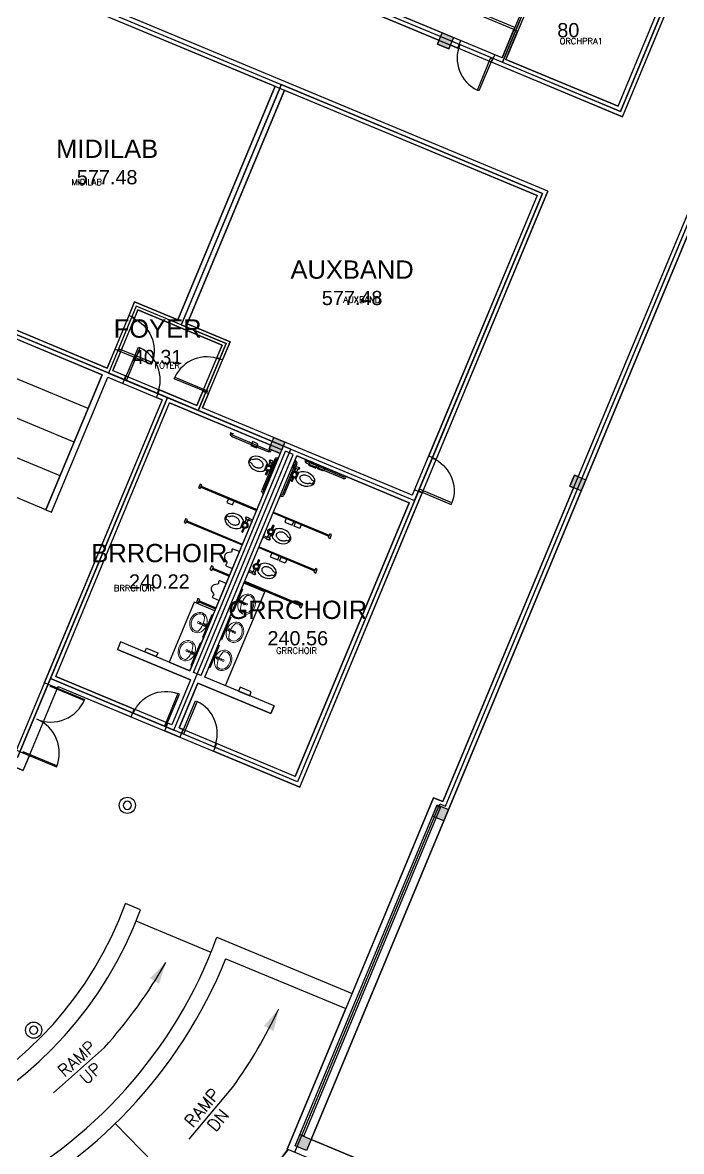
# Model space of a CAD drawing. Header units: inches. Extents: x -2145 to 3863, y -18090 to 4650.
# Drawn here: x 1979 to 2629, y -16242 to -15129 of the extents above; entities that cross this region are included whole.
import ezdxf
from ezdxf.enums import TextEntityAlignment as Align

# ---------------------------------------------------------------- set-up
doc = ezdxf.new("R2010")
doc.units = ezdxf.units.IN
doc.header["$LTSCALE"] = 48
doc.header["$MEASUREMENT"] = 0
doc.layers.get('0').update_dxf_attribs({"linetype": 'CONTINUOUS'})
for name, color, linetype in [('A-COLS', 1, 'CONTINUOUS'), ('A-COLS-GRID', 41, 'CONTINUOUS'), ('A-DOOR', 30, 'CONTINUOUS'), ('A-FLOR-STRS', 30, 'CONTINUOUS'), ('A-FLR-TPTN', 30, 'CONTINUOUS'), ('A-FURN', 41, 'CONTINUOUS'), ('A-PFIX', 3, 'CONTINUOUS'), ('A-ROOF', 1, 'CONTINUOUS'), ('A-WALLS', 1, 'CONTINUOUS'), ('CAFM_Gross', 200, 'CONTINUOUS'), ('CAFM_ID', 8, 'CONTINUOUS'), ('CAFM_MeasuredGross', 50, 'CONTINUOUS'), ('CAFM_SPACE', 5, 'CONTINUOUS'), ('CAFM_Space_Label', 7, 'CONTINUOUS'), ('CAFM_SPACE_OLD', 7, 'CONTINUOUS')]:
    doc.layers.add(name, color=color, linetype=linetype)
doc.layers.add('AX-WALL', color=3, linetype='CONTINUOUS', lineweight=18)
doc.styles.add('ATT', font='txt')
doc.styles.add('CAFM-TXT', font='txt.shx', dxfattribs={"height": 6})
doc.styles.add('ROMANS', font='ROMANS.shx')

# ---------------------------------------------------------------- blocks, each defined once
blk = doc.blocks.new('toidy3')
at = {"color": 0, "linetype": 'ByBlock', "lineweight": -2}
for p, q in [((4.6, 3), (4.4, 6.7)), ((4.6, 7), (5.3, 7)), ((5.6, 6.7), (5.4, 3)), ((8, 3.7), (8, -3.7)), ((22.4, 1.8), (25.7, 1.8)), ((3.5, -6.3), (0.2, -6.3)), ((3.5, -7.9), (0.2, -7.9)), ((4, -2.8), (4, -6)), ((6, -2.8), (6, -6)), ((22.4, -1.8), (25.7, -1.8))]:
    blk.add_line(p, q, dxfattribs=at)
for points in [[(0, -9.1), (0.2, -9.1), (0.2, -5.1), (0, -5.1)], [(3.5, -8.1), (6.4, -8.1), (6.4, -6), (3.5, -6)], [(6.4, -7.9), (6.9, -7.9), (6.9, -6.3), (6.4, -6.3)], [(6.9, -7.4), (7.3, -7.4), (7.3, -6.7), (6.9, -6.7)]]:
    blk.add_lwpolyline(points, close=True, dxfattribs=at)
for radius in [3.02, 2.02]:
    blk.add_circle((5, 0), radius, dxfattribs=at)
for centre, radius, start, end in [((4.6, 6.7), 0.25, 90, 185.3528), ((5.3, 6.7), 0.25, 354.6472, 90), ((3.6, 8), 6.17, 298.4995, 315.9186), ((3.6, -8), 6.17, 44.0814, 61.5005)]:
    blk.add_arc(centre, radius, start, end, dxfattribs=at)
blk.add_ellipse((16.2, 0), major_axis=(9.75, 0), ratio=0.717949, start_param=3.703662, end_param=8.862708, dxfattribs=at)
for points, knots in [([(22.4, 1.8), (22.2, 1.9), (22.1, 2.1), (21.6, 2.5), (21.3, 2.8), (20.4, 3.3), (19.8, 3.5), (18.7, 3.8), (18.1, 3.9), (16.9, 4), (16.3, 4), (15.2, 3.8), (14.6, 3.7), (13.6, 3.3), (13.1, 3), (12.3, 2.5), (12, 2.2), (11.5, 1.5), (11.3, 1.2), (11.1, 0.6), (11, 0.3), (11, 0), (11, 0), (11, 0), (11, -0.3), (11, -0.6), (11.3, -1.2), (11.4, -1.5), (11.9, -2.1), (12.2, -2.4), (13, -3), (13.5, -3.2), (14.5, -3.6), (15, -3.8), (16.2, -4), (16.8, -4), (18, -4), (18.6, -3.9), (19.7, -3.6), (20.3, -3.4), (21.2, -2.9), (21.6, -2.6), (22.1, -2.1), (22.2, -1.9), (22.4, -1.8)], [3.676977, 3.676977, 3.676977, 3.676977, 3.813181, 3.813181, 4.085551, 4.085551, 4.357921, 4.357921, 4.630291, 4.630291, 4.902661, 4.902661, 5.175031, 5.175031, 5.447402, 5.447402, 5.719772, 5.719772, 5.992142, 5.992142, 6.264512, 6.264512, 6.283185, 6.283185, 6.283185, 6.555555, 6.555555, 6.827925, 6.827925, 7.100296, 7.100296, 7.372666, 7.372666, 7.645036, 7.645036, 7.917406, 7.917406, 8.189776, 8.189776, 8.462146, 8.462146, 8.734516, 8.734516, 8.889387, 8.889387, 8.889387, 8.889387]), ([(24.6, -1.8), (24.7, -1.5), (24.8, -1.1), (25.1, -0.2), (25, 0.5), (24.8, 1.4), (24.7, 1.6), (24.6, 1.8)], [2.8272874, 2.8272874, 2.8272874, 2.8272874, 2.9918259, 2.9918259, 3.3572959, 3.3572959, 3.4559427, 3.4559427, 3.4559427, 3.4559427])]:
    blk.add_open_spline(points, degree=3, knots=knots, dxfattribs=at)
at = {"style": 'ATT', "text_generation_flag": 4}
for tag, p, flags in [('ITEM', (36.1, -2.5), 3), ('ROOM_NUMBER', (36.1, -17.5), 1)]:
    blk.add_attdef(tag, p, '', height=6, dxfattribs=dict(at, flags=flags))
blk = doc.blocks.new('A$C158C44AE')
at = {"ltscale": 0.5}
for p, q in [((0, 39), (0.2, 39)), ((0, 36), (0.2, 36)), ((0.2, 39), (0.2, 36)), ((0.2, 38.3), (1, 38.3)), ((0.2, 36.8), (1, 36.8)), ((1.5, 36.3), (1.5, 2.8)), ((3, 36.3), (3, 2.8)), ((8.5, 43.6), (8.5, 43.4)), ((11.5, 43.4), (8.5, 43.4)), ((9.3, 43.4), (9.3, 42.6)), ((10.8, 43.4), (10.8, 42.6)), ((50.8, 42.1), (11.3, 42.1)), ((50.8, 40.6), (11.3, 40.6)), ((11.5, 43.6), (11.5, 43.4)), ((50.5, 43.6), (50.5, 43.4)), ((53.5, 43.4), (50.5, 43.4)), ((51.3, 43.4), (51.3, 42.6)), ((52.8, 43.4), (52.8, 42.6)), ((53.5, 43.6), (53.5, 43.4)), ((0, 3), (0.2, 3)), ((0, 0), (0.2, 0)), ((0.2, 0), (0.2, 3)), ((0.2, 2.3), (1, 2.3)), ((0.2, 0.8), (1, 0.8))]:
    blk.add_line(p, q, dxfattribs=at)
for centre, radius, start, end in [((1, 36.3), 2, 0, 90), ((1, 36.3), 0.5, 0, 90), ((11.3, 42.6), 2, 180, 270), ((11.3, 42.6), 0.5, 180, 270), ((50.8, 42.6), 2, 270, 0), ((50.8, 42.6), 0.5, 270, 0), ((1, 2.8), 0.5, 270, 0), ((1, 2.8), 2, 270, 0)]:
    blk.add_arc(centre, radius, start, end, dxfattribs=at)
blk = doc.blocks.new('uri2')
at = {"flags": 128}
blk.add_lwpolyline([(10.4, 3.3), (7.6, 5.3, -0.277747), (7, 6.1), (7, 6.3, -0.158056), (7.3, 7.3, 0.609508), (6.4, 9), (0, 9), (0, -9), (6.6, -9, 0.685186), (7.4, -7.1, -0.211068), (7, -6.3), (7, -6.1, -0.277747), (7.6, -5.3), (10.4, -3.3, 0.481728), (10.4, 3.3)], format="xyb", close=True, dxfattribs=at)
blk = doc.blocks.new('push lav')
for p, q in [((0.8, -6.1), (-0.7, -6.1)), ((-0.4, -4.7), (-0.5, -2.2)), ((0.5, -2.2), (0.4, -4.7))]:
    blk.add_line(p, q)
for points in [[(-7.9, -3.2, 0.098679), (-0.6, -4.8, 0.098679)], [(0.7, -4.8, 0.097688), (7.9, -3.2)]]:
    blk.add_lwpolyline(points, format="xyb")
blk.add_lwpolyline([(-0.2, -4.7), (0.2, -4.7, -0.414214), (0.8, -5.3), (0.8, -6.9, -0.414214), (0.7, -7), (-0.6, -7, -0.414214), (-0.7, -6.9), (-0.7, -5.3, -0.414214)], format="xyb", close=True)
blk.add_circle((0, 0), 0.933)
for centre, radius, start, end in [((0, -6.2), 1.25, 128.8964, 51.1036), ((0, -6.2), 1, 142.1808, 218.2793), ((0, -2.2), 0.699, 313.1856, 225.4202), ((0, -6.2), 1, 233.5734, 306.4266), ((0, -2.2), 0.498, 354.7676, 181.7296), ((0, -6.2), 1, 321.7207, 37.8192)]:
    blk.add_arc(centre, radius, start, end)
blk.add_ellipse((0, -0.1), major_axis=(-10.3, 0), ratio=0.812465)
blk.add_open_spline([(7.9, -3.2), (8, -2.9), (8.2, -2.7), (8.6, -1.7), (8.8, -1), (8.9, 0.6), (8.7, 1.4), (8.1, 2.9), (7.6, 3.6), (6.3, 4.8), (5.5, 5.4), (3.6, 6.3), (2.6, 6.6), (0.5, 6.9), (-0.6, 6.9), (-2.7, 6.5), (-3.7, 6.2), (-5.6, 5.3), (-6.4, 4.8), (-7.6, 3.5), (-8.1, 2.8), (-8.7, 1.3), (-8.8, 0.6), (-8.8, -0.1), (-8.8, -0.7), (-8.7, -1.3), (-8.4, -2.3), (-8.2, -2.8), (-7.9, -3.2)], degree=3, knots=[2.657916, 2.657916, 2.657916, 2.657916, 2.76688, 2.76688, 3.121874, 3.121874, 3.476868, 3.476868, 3.831863, 3.831863, 4.186857, 4.186857, 4.541851, 4.541851, 4.896845, 4.896845, 5.251839, 5.251839, 5.606834, 5.606834, 5.961828, 5.961828, 6.283185, 6.283185, 6.283185, 6.565106, 6.565106, 6.766844, 6.766844, 6.766844, 6.766844])

msp = doc.modelspace()

# ---------------------------------------------------------------- linework, layer by layer
at = {"layer": 'A-COLS'}
for p, q in [((2388.4, -15150.6), (2393, -15139.5)), ((2393, -15139.5), (2404.1, -15144.1)), ((2404.1, -15144.1), (2399.4, -15155.2)), ((2399.4, -15155.2), (2388.4, -15150.6)), ((2222.2, -15549.4), (2226.8, -15538.3)), ((2226.8, -15538.3), (2237.9, -15542.9)), ((2237.9, -15542.9), (2233.3, -15554)), ((2233.3, -15554), (2222.2, -15549.4)), ((2518.8, -15586.3), (2523.4, -15575.2)), ((2523.4, -15575.2), (2534.5, -15579.8)), ((2534.5, -15579.8), (2529.9, -15590.9)), ((2529.9, -15590.9), (2518.8, -15586.3)), ((2383.4, -15911.2), (2388.1, -15900.1)), ((2388.1, -15900.1), (2399.1, -15904.7)), ((2394.5, -15915.8), (2383.4, -15911.2)), ((2399.1, -15904.7), (2394.5, -15915.8)), ((2248.1, -16236.1), (2252.7, -16225)), ((2252.7, -16225), (2263.7, -16229.7)), ((2259.1, -16240.7), (2248.1, -16236.1)), ((2263.7, -16229.7), (2259.1, -16240.7))]:
    msp.add_line(p, q, dxfattribs=at)
for centre in [(2082.4, -15900.6), (1990.1, -16122.1)]:
    msp.add_circle(centre, 8, dxfattribs=at)
at = {"layer": 'A-COLS-GRID'}
for centre, start, end in [((2082.4, -15900.6), 157.38, 337.38), ((2082.4, -15900.6), 337.38, 157.38), ((1990.1, -16122.1), 157.38, 337.38), ((1990.1, -16122.1), 337.38, 157.38)]:
    msp.add_arc(centre, 4, start, end, dxfattribs=at)
for points in [[(2393, -15139.5), (2404.1, -15144.1), (2388.4, -15150.6), (2399.4, -15155.2)], [(2226.8, -15538.3), (2237.9, -15542.9), (2222.2, -15549.4), (2233.3, -15554)], [(2523.4, -15575.2), (2534.5, -15579.8), (2518.8, -15586.3), (2529.9, -15590.9)], [(2388.1, -15900.1), (2399.1, -15904.7), (2383.4, -15911.2), (2394.5, -15915.8)], [(2252.7, -16225), (2263.7, -16229.7), (2248.1, -16236.1), (2259.1, -16240.7)]]:
    msp.add_solid(points, dxfattribs=at)
at = {"layer": 'A-DOOR'}
for p, q in [((2463.6, -15136.4), (2430.4, -15122.6)), ((2464.4, -15134.4), (2431.3, -15120.6)), ((2463.6, -15136.4), (2464.4, -15134.4)), ((2427.6, -15196.1), (2441, -15164)), ((2442.6, -15164.7), (2429.2, -15196.8)), ((2441, -15164), (2442.6, -15164.7)), ((2429.2, -15196.8), (2427.6, -15196.1)), ((2074.8, -15451.2), (2074.2, -15452.7)), ((2074.2, -15452.7), (2106.2, -15466.1)), ((2106.9, -15464.5), (2074.8, -15451.2)), ((2080, -15481.2), (2093.4, -15449.2)), ((2094.9, -15449.8), (2081.6, -15481.9)), ((2093.4, -15449.2), (2094.9, -15449.8)), ((2106.2, -15466.1), (2106.9, -15464.5)), ((2128.7, -15480.3), (2129.3, -15478.7)), ((2160.7, -15493.7), (2128.7, -15480.3)), ((2129.3, -15478.7), (2161.4, -15492.1)), ((2081.6, -15481.9), (2080, -15481.2)), ((2161.4, -15492.1), (2160.7, -15493.7)), ((2370.5, -15589.2), (2369.8, -15590.8)), ((2369.8, -15590.8), (2401.9, -15604.1)), ((2402.5, -15602.6), (2370.5, -15589.2)), ((2401.9, -15604.1), (2402.5, -15602.6)), ((2006.5, -15783.5), (2007, -15782.5)), ((2039.8, -15797.4), (2006.5, -15783.5)), ((2007, -15782.5), (2040.2, -15796.4)), ((2132.3, -15790.4), (2119, -15822.5)), ((2120.5, -15823.1), (2133.9, -15791.1)), ((2133.9, -15791.1), (2132.3, -15790.4)), ((2040.2, -15796.4), (2039.8, -15797.4)), ((2136.3, -15829.7), (2149.7, -15797.6)), ((2136.3, -15829.7), (2149.7, -15797.6)), ((2151.2, -15798.3), (2137.9, -15830.4)), ((2151.2, -15798.3), (2137.9, -15830.4)), ((2149.7, -15797.6), (2151.2, -15798.3)), ((2149.7, -15797.6), (2151.2, -15798.3)), ((2119, -15822.5), (2120.5, -15823.1)), ((2137.9, -15830.4), (2136.3, -15829.7)), ((2137.9, -15830.4), (2136.3, -15829.7)), ((2137.9, -15830.4), (2136.3, -15829.7)), ((1979.7, -15847.9), (1979.3, -15849)), ((1979.3, -15849), (2012.5, -15862.8)), ((2013, -15861.8), (1979.7, -15847.9)), ((2012.5, -15862.8), (2013, -15861.8))]:
    msp.add_line(p, q, dxfattribs=at)
for centre, major_axis, start_param, end_param in [((2442.6, -15164.5), (24.7, 24.7), 1.961401, 3.483624), ((2079.9, -15481.4), (24.7, 24.7), 5.102994, 6.625217), ((2160.9, -15493.7), (-24.7, 24.7), -1.180192, 0.342032), ((2007, -15782.5), (25.5, 25.5), 3.532197, 5.102994), ((2136.2, -15829.9), (24.7, 24.7), 5.102994, 6.625217), ((2136.2, -15829.9), (32.3, 13.3), 5.497787, 7.020011), ((1979.3, -15849), (-25.5, 25.5), 3.532197, 5.102994)]:
    msp.add_ellipse(centre, major_axis=major_axis, ratio=1, start_param=start_param, end_param=end_param, dxfattribs=at)
at = {"layer": 'A-DOOR', "extrusion": (0, 0, -1)}
for centre, major_axis, start_param, end_param in [((2074, -15452.7), (24.7, 24.7), -0.390605, 1.131619), ((2369.7, -15590.7), (24.7, 24.7), -0.390605, 1.131619), ((2120.5, -15823.3), (-24.7, 24.7), 5.892581, 7.414804)]:
    msp.add_ellipse(centre, major_axis=major_axis, ratio=1, start_param=start_param, end_param=end_param, dxfattribs=at)
at = {"layer": 'A-FLOR-STRS'}
for p, q in [((2043.8, -15509.7), (1910.8, -15454.3)), ((2029.9, -15542.9), (1910.5, -15493.1)), ((2016.1, -15576.1), (1910.2, -15532)), ((2002.2, -15609.4), (1909.9, -15570.9)), ((2165, -16045.5), (2091.1, -16014.7)), ((2059.8, -16139.2), (2009.7, -16183.9)), ((2186.3, -16178.2), (2143.2, -16229.6)), ((2070.5, -16214.1), (2172.5, -16318.6))]:
    msp.add_line(p, q, dxfattribs=at)
for centre, start, end in [((1716.2, -15827.4), 317.7682, 330.5832), ((1811, -15905.4), 323.9897, 335.0491)]:
    msp.add_arc(centre, 464, start, end, dxfattribs=at)
for points in [[(2120.4, -16055.3), (2113.8, -16076.5), (2104.6, -16070.9)], [(2231.7, -16101.1), (2226.8, -16122.9), (2217.1, -16118)]]:
    msp.add_solid(points, dxfattribs=at)
at = {"layer": 'A-FLR-TPTN'}
for p, q in [((2155, -15587.2), (2155.4, -15586.2)), ((2155, -15587.2), (2209.9, -15610.1)), ((2155.4, -15586.2), (2210.3, -15609.1)), ((2226.2, -15612.6), (2281.1, -15635.5)), ((2226.6, -15611.7), (2281.5, -15634.5)), ((2140.8, -15621.3), (2141.2, -15620.3)), ((2140.8, -15621.3), (2195.7, -15644.1)), ((2141.2, -15620.3), (2196.1, -15643.2)), ((2212, -15646.7), (2266.9, -15669.6)), ((2212.4, -15645.8), (2267.3, -15668.7)), ((2166.4, -15667.8), (2166.7, -15666.8)), ((2166.4, -15667.8), (2183, -15674.7)), ((2166.7, -15666.8), (2183.4, -15673.8)), ((2266.9, -15669.6), (2267.3, -15668.7)), ((2197.8, -15680.8), (2252.7, -15703.7)), ((2198.2, -15679.9), (2253.1, -15702.7)), ((2196, -15687.8), (2186.7, -15709.9)), ((2195.1, -15687.4), (2196, -15687.8)), ((2152.9, -15700.1), (2153.3, -15699.1)), ((2152.9, -15700.1), (2169.5, -15707)), ((2153.3, -15699.1), (2169.9, -15706.1)), ((2165.9, -15713.1), (2156.6, -15735.3)), ((2157.6, -15735.6), (2166.8, -15713.5)), ((2166.8, -15713.5), (2165.9, -15713.1)), ((2186.7, -15709.9), (2185.8, -15709.5)), ((2184.4, -15715.4), (2175.2, -15737.6)), ((2183.5, -15715.1), (2184.4, -15715.4)), ((2156.6, -15735.3), (2157.6, -15735.6)), ((2154.3, -15740.8), (2145.1, -15762.9)), ((2155.3, -15741.2), (2154.3, -15740.8)), ((2172.9, -15743.1), (2163.7, -15765.3)), ((2172, -15742.8), (2172.9, -15743.1)), ((2175.2, -15737.6), (2174.3, -15737.2)), ((2145.1, -15762.9), (2146, -15763.3)), ((2163.7, -15765.3), (2162.7, -15764.9))]:
    msp.add_line(p, q, dxfattribs=at)
for points in [[(2211.2, -15544.6), (2205.7, -15542.3), (2204.1, -15546), (2209.7, -15548.3), (2211.2, -15544.6)], [(2261, -15565.4), (2268.4, -15568.4), (2270, -15564.7), (2262.6, -15561.7), (2261, -15565.4)], [(2271.8, -15565.5), (2277.4, -15567.8), (2275.8, -15571.5), (2270.3, -15569.2), (2271.8, -15565.5)], [(2154.1, -15584.1), (2152.6, -15587.8), (2154.4, -15588.5), (2156, -15584.9), (2154.1, -15584.1)], [(2187.7, -15600.9), (2182.2, -15598.6), (2180.7, -15602.3), (2186.2, -15604.6), (2187.7, -15600.9)], [(2139.9, -15618.2), (2138.4, -15621.9), (2140.2, -15622.6), (2141.8, -15619), (2139.9, -15618.2)], [(2237.6, -15621.7), (2245, -15624.7), (2246.5, -15621), (2239.1, -15618), (2237.6, -15621.7)], [(2248.4, -15621.8), (2253.9, -15624.1), (2252.4, -15627.8), (2246.8, -15625.5), (2248.4, -15621.8)], [(2282.1, -15633.2), (2280.5, -15636.9), (2282.4, -15637.6), (2283.9, -15633.9), (2282.1, -15633.2)], [(2223.4, -15655.8), (2230.7, -15658.9), (2232.3, -15655.2), (2224.9, -15652.1), (2223.4, -15655.8)], [(2234.1, -15656), (2239.7, -15658.3), (2238.1, -15662), (2232.6, -15659.7), (2234.1, -15656)], [(2165.5, -15664.7), (2163.9, -15668.4), (2165.8, -15669.2), (2167.3, -15665.5), (2165.5, -15664.7)], [(2267.9, -15667.3), (2266.3, -15671), (2268.2, -15671.8), (2269.7, -15668.1), (2267.9, -15667.3)], [(2152, -15697), (2150.5, -15700.7), (2152.3, -15701.5), (2153.8, -15697.8), (2152, -15697)], [(2253.6, -15701.5), (2252.1, -15705.2), (2253.9, -15705.9), (2255.5, -15702.2), (2253.6, -15701.5)], [(2112.4, -15750.4), (2110.9, -15754.1), (2099.8, -15749.5), (2101.4, -15745.8), (2112.4, -15750.4)], [(2193.7, -15784.3), (2192.1, -15788), (2203.2, -15792.6), (2204.7, -15788.9), (2193.7, -15784.3)]]:
    msp.add_lwpolyline(points, dxfattribs=at)
at = {"layer": 'A-FURN'}
for points in [[(2179.2, -15782.6), (2217.9, -15690.4), (2197.4, -15681.8)], [(2168.7, -15708.9), (2148.4, -15700.4), (2123.8, -15759.5), (2144.1, -15768)]]:
    msp.add_lwpolyline(points, dxfattribs=at)
at = {"layer": 'A-ROOF'}
msp.add_lwpolyline([(1348.1, -16383.7), (1531.3, -15944), (1487, -15925.5), (1530.8, -15820.3), (1558.5, -15753.8), (1804.7, -15163), (1913.6, -15208.4), (2183.6, -14560.4), (2074.7, -14515), (2290.1, -13998.1), (3059.9, -14318.9), (2762.2, -15033.4), (3028.1, -15144.1), (2931.1, -15376.7), (2665.3, -15266), (2263.7, -16229.7), (2463.9, -16313.1)], dxfattribs=at)
at = {"layer": 'A-WALLS'}
for p, q in [((2570.8, -15222.3), (2663.1, -15000.7)), ((2134.5, -15031.8), (2411.4, -15147.2)), ((2124.1, -15036.1), (2408.4, -15154.6)), ((2497, -15295.5), (2026.6, -15099.5)), ((2486.5, -15299.8), (2023.5, -15106.9)), ((2566.5, -15211.8), (2603.4, -15123.2)), ((2408.4, -15154.6), (2411.4, -15147.2)), ((2452.1, -15164.1), (2463.6, -15136.4)), ((2455.8, -15165.7), (2467.3, -15138)), ((2463.6, -15136.4), (2467.3, -15138)), ((2441.6, -15168.4), (2444.7, -15161.1)), ((2570.8, -15222.3), (2441.6, -15168.4)), ((2452.1, -15164.1), (2444.7, -15161.1)), ((2566.5, -15211.8), (2455.8, -15165.7)), ((2132.1, -15422.4), (2228.1, -15192.1)), ((2237.3, -15196), (2141.3, -15426.3)), ((2393.7, -15897), (2679.4, -15211.2)), ((2263.7, -16229.7), (2665.3, -15266)), ((2486.5, -15299.8), (2379.6, -15556.4)), ((2497, -15295.5), (2387, -15559.5)), ((1855.8, -15383.7), (2062.5, -15469.8)), ((2057.6, -15476.4), (1908.1, -15414.1)), ((2084.2, -15417.9), (2089.6, -15404.7)), ((2089.6, -15404.7), (2132.1, -15422.4)), ((2089.7, -15420.2), (2092.9, -15412.6)), ((2092.9, -15412.6), (2175.9, -15447.2)), ((2084.2, -15417.9), (2089.7, -15420.2)), ((2141.3, -15426.3), (2183.8, -15444)), ((2175.9, -15447.2), (2170.8, -15459.5)), ((2183.8, -15444), (2176.4, -15461.8)), ((2062.5, -15469.8), (2070.3, -15451.1)), ((2068.1, -15472.1), (2075.9, -15453.4)), ((2070.3, -15451.1), (2075.9, -15453.4)), ((2170.8, -15459.5), (2176.4, -15461.8)), ((2002.2, -15609.4), (2057.6, -15476.4)), ((2007.8, -15611.7), (2063.1, -15478.7)), ((2063.1, -15478.7), (2077.9, -15484.9)), ((2068.1, -15472.1), (2081, -15477.5)), ((2077.9, -15484.9), (2081, -15477.5)), ((2111.1, -15498.7), (2114.2, -15491.4)), ((2151.1, -15506.7), (2114.2, -15491.4)), ((2119.8, -15493.7), (2114.2, -15491.4)), ((2116.7, -15501), (2000.5, -15779.8)), ((2116.7, -15501), (2111.1, -15498.7)), ((2157, -15492.7), (2151.1, -15506.7)), ((2162.5, -15495), (2156.7, -15509)), ((2157, -15492.7), (2162.5, -15495)), ((2011.8, -15773.7), (2124.1, -15504.1)), ((2234.8, -15550.3), (2124.1, -15504.1)), ((2363.4, -15595.2), (2156.7, -15509)), ((2144.1, -15768.1), (2234.8, -15550.3)), ((2147.8, -15769.7), (2238.5, -15551.8)), ((2155.1, -15772.7), (2245.9, -15554.9)), ((2158.8, -15774.3), (2249.6, -15556.4)), ((2245.9, -15554.9), (2238.5, -15551.8)), ((2360.4, -15602.6), (2249.6, -15556.4)), ((2379.6, -15556.4), (2387, -15559.5)), ((2363.4, -15595.2), (2365.8, -15589.7)), ((2365.8, -15589.7), (2373.1, -15592.7)), ((2248.1, -15872.1), (2360.4, -15602.6)), ((2252.4, -15882.6), (2373.1, -15592.7)), ((2002.2, -15609.4), (2007.8, -15611.7)), ((2075.8, -15739.7), (2072.7, -15747)), ((2144.7, -15777), (2072.7, -15747)), ((2144.1, -15768.1), (2075.8, -15739.7)), ((2155.1, -15772.7), (2147.8, -15769.7)), ((2013.4, -15785.2), (2000.5, -15779.8)), ((2011.8, -15773.7), (2089.3, -15806)), ((2144.7, -15777), (2126.2, -15821.4)), ((2152.1, -15780.1), (2133.6, -15824.4)), ((2224.1, -15810.1), (2152.1, -15780.1)), ((2227.1, -15802.7), (2158.8, -15774.3)), ((2014.2, -15783.4), (2013.4, -15785.2)), ((2014.2, -15783.4), (2086.2, -15813.4)), ((2227.1, -15802.7), (2224.1, -15810.1)), ((2086.2, -15813.4), (2089.3, -15806)), ((2119.4, -15827.2), (2122.5, -15819.8)), ((2126.2, -15821.4), (2122.5, -15819.8)), ((2133.6, -15824.4), (2137.3, -15826)), ((1979.6, -15866.4), (1907.6, -15836.4)), ((2134.2, -15833.4), (2119.4, -15827.2)), ((2137.3, -15826), (2134.2, -15833.4)), ((1985.8, -15851.7), (1972.8, -15846.3)), ((2170.5, -15839.8), (2167.4, -15847.2)), ((2252.4, -15882.6), (2167.4, -15847.2)), ((2248.1, -15872.1), (2170.5, -15839.8)), ((1979.6, -15866.4), (1985.8, -15851.7)), ((2252.7, -16225), (2387.7, -15901)), ((2256.4, -16226.6), (2391.4, -15902.6)), ((2304.1, -16086.1), (2384.4, -15893.2)), ((2384.4, -15893.2), (2393.7, -15897)), ((2387.7, -15901), (2391.4, -15902.6)), ((2095.4, -16003.5), (2080.7, -15997.4)), ((2170.7, -16030.6), (2304.1, -16086.1)), ((2179.7, -16051.7), (2297.9, -16100.9)), ((2240.2, -16239.4), (2297.9, -16100.9)), ((2256.4, -16226.6), (2252.7, -16225)), ((2463.9, -16313.1), (2263.7, -16229.7)), ((2436.7, -16321.2), (2240.2, -16239.4))]:
    msp.add_line(p, q, dxfattribs=at)
for radius, start, end in [(384, 253.9596, 339.768), (368, 254.247, 339.8719), (464, 254.0798, 339.8504), (480, 254.0798, 337.8575), (626, 272.4732, 323.8929)]:
    msp.add_arc((1735.1, -15870.7), radius, start, end, dxfattribs=at)
at = {"layer": 'CAFM_Gross'}
msp.add_lwpolyline([(2463.9, -16313.1), (2263.7, -16229.7), (2665.3, -15266), (2958.8, -15388.3), (2961.9, -15380.9), (2934.2, -15369.4), (3025, -15151.5), (3052.7, -15163.1), (3055.8, -15155.7), (2762.2, -15033.4), (3059.9, -14318.9), (2290.1, -13998.1), (2074.7, -14515), (2183.6, -14560.4), (1913.6, -15208.4), (1804.7, -15163), (1558.5, -15753.8, -1), (1530.8, -15820.3), (1487, -15925.5), (1531.3, -15944), (1348.1, -16383.7)], format="xyb", dxfattribs=at)
at = {"layer": 'CAFM_MeasuredGross'}
msp.add_lwpolyline([(2247.6, -16242.4), (2390.7, -15899), (2396.2, -15901.4), (2663.1, -15260.7), (2929, -15371.5), (3022.8, -15146.3), (2757, -15035.5), (3050.8, -14330.3), (2297.6, -14016.4), (2093, -14507.5), (2201.9, -14552.9), (1921.1, -15226.7), (1812.2, -15181.4), (1576.1, -15748.1, -0.333333), (1590.8, -15806.3), (1572.4, -15850.6), (1539.1, -15836.7), (1505.3, -15918), (1544.1, -15934.1), (1354.2, -16389.9)], format="xyb", dxfattribs=at)
at = {"layer": 'CAFM_SPACE'}
for points in [[(2277.6, -14688.4), (2672.7, -14853.1), (2620.4, -14978.6), (2598.2, -14969.4), (2545.9, -15094.9), (2490.5, -15071.8), (2452.1, -15164.1), (2134.5, -15031.8), (2277.6, -14688.4)], [(2492.7, -15077.1), (2455.8, -15165.7), (2566.5, -15211.8), (2603.4, -15123.2)], [(1978.8, -15088.3), (2228.1, -15192.1), (2132.1, -15422.4), (2089.6, -15404.7), (2062.5, -15469.8), (1855.8, -15383.7), (1978.8, -15088.3)], [(2237.3, -15196), (2486.5, -15299.8), (2363.4, -15595.2), (2156.7, -15509), (2183.8, -15444), (2141.3, -15426.3), (2237.3, -15196)], [(1671.4, -15519.2), (1908.1, -15414.1), (1957.9, -15434.9), (1956.4, -15438.6), (1967.4, -15443.2), (1969, -15439.5), (2057.6, -15476.4), (2002.2, -15609.4), (2007.8, -15611.7), (2063.1, -15478.7), (2116.7, -15501), (1972.1, -15848.1), (1778.2, -15767.4), (1599.1, -15692.7), (1671.4, -15519.2)], [(2092.9, -15412.6), (2068.1, -15472.1), (2151.1, -15506.7), (2175.9, -15447.2)], [(2124.1, -15504.1), (2223.8, -15545.7), (2222.2, -15549.4), (2233.3, -15554), (2144.1, -15768.1), (2075.8, -15739.7), (2072.7, -15747), (2144.7, -15777), (2126.2, -15821.4), (2011.8, -15773.7), (2124.1, -15504.1)], [(2249.6, -15556.4), (2360.4, -15602.6), (2248.1, -15872.1), (2133.6, -15824.4), (2152.1, -15780.1), (2224.1, -15810.1), (2227.1, -15802.7), (2158.8, -15774.3), (2249.6, -15556.4)]]:
    msp.add_lwpolyline(points, close=True, dxfattribs=at)
msp.add_lwpolyline([(2135.1, -15040.7), (2389.9, -15146.9), (2388.4, -15150.6), (2399.4, -15155.2), (2401, -15151.5), (2570.8, -15222.3), (2663.1, -15000.7)], dxfattribs=at)
for points in [[(2750.2, -15041.4), (2662.5, -15251.8), (2658.8, -15250.3), (2654.2, -15261.4), (2657.9, -15262.9), (2527.1, -15576.7), (2523.4, -15575.2), (2518.8, -15586.3), (2522.5, -15587.8), (2393.7, -15897), (2384.4, -15893.2), (2297.9, -16100.9), (2240.2, -16239.4), (2240.9, -16239.6, -0.081685), (2096.1, -16382.2)], [(1354.2, -16389.9), (1538.7, -15947), (1730.7, -16027), (1756.5, -16037.8), (1758.4, -16038.6, 0.42363), (1837.6, -16004.4), (1907.6, -15836.4), (1979.6, -15866.4), (2014.2, -15783.4), (2252.4, -15882.6), (2497, -15295.5), (1981.9, -15080.9)]]:
    msp.add_lwpolyline(points, format="xyb", dxfattribs=at)
at = {"layer": 'CAFM_SPACE_OLD'}
for p, q in [((2660.8, -14995.4), (2568.7, -15217.1)), ((2568.7, -15217.1), (2129.3, -15034)), ((2129.3, -15034), (2452.4, -15168.6)), ((2491.6, -15074.4), (2452.4, -15168.6)), ((2452.4, -15168.6), (2491.6, -15074.4)), ((1980.4, -15084.6), (2491.8, -15297.7)), ((1980.4, -15084.6), (2234.2, -15190.4)), ((2568.7, -15217.1), (2607.8, -15122.9)), ((2452.4, -15168.6), (2568.7, -15217.1)), ((2234.2, -15190.4), (2135.6, -15427.1)), ((2234.2, -15190.4), (2232.7, -15194)), ((2491.8, -15297.7), (2234.2, -15190.4)), ((2232.7, -15194), (2136.7, -15424.4)), ((2396.2, -15901.4), (2663.1, -15260.7)), ((2491.8, -15297.7), (2250.2, -15877.4)), ((2365.6, -15600.4), (2491.8, -15297.7)), ((2121.9, -15498.9), (1908, -15409.8)), ((2063.8, -15474.7), (1908, -15409.8)), ((2091.3, -15408.7), (2063.8, -15474.7)), ((2091.3, -15408.7), (2063.8, -15474.7)), ((2179.9, -15445.6), (2091.3, -15408.7)), ((2135.6, -15427.1), (2091.3, -15408.7)), ((2136.7, -15424.4), (2135.6, -15427.1)), ((2135.6, -15427.1), (2179.9, -15445.6)), ((2152.4, -15511.6), (2179.9, -15445.6)), ((2179.9, -15445.6), (2152.4, -15511.6)), ((2063.8, -15474.7), (2152.4, -15511.6)), ((1974.2, -15853.4), (2121.9, -15498.9)), ((2121.9, -15498.9), (2006.5, -15775.8)), ((2243.8, -15549.7), (2121.9, -15498.9)), ((2152.4, -15511.6), (2243.8, -15549.7)), ((2128.4, -15826.6), (2243.8, -15549.7)), ((2128.4, -15826.6), (2243.8, -15549.7)), ((2243.8, -15549.7), (2365.6, -15600.4)), ((2243.8, -15549.7), (2365.6, -15600.4)), ((2365.6, -15600.4), (2250.2, -15877.4)), ((2006.5, -15775.8), (1974.2, -15853.4)), ((2250.2, -15877.4), (2006.5, -15775.8)), ((2006.5, -15775.8), (2128.4, -15826.6)), ((2250.2, -15877.4), (2128.4, -15826.6)), ((2247.6, -16242.4), (2390.7, -15899)), ((2390.7, -15899), (2396.2, -15901.4))]:
    msp.add_line(p, q, dxfattribs=at)

# ---------------------------------------------------------------- block references
at = {"layer": 'A-FLR-TPTN', "xscale": -1, "rotation": 337.3800000000501}
msp.add_blockref('A$C158C44AE', (2216.6, -15594.1), dxfattribs=at)
at = {"layer": 'A-FLR-TPTN', "rotation": 337.3799999999336}
msp.add_blockref('A$C158C44AE', (2232.9, -15596.5), dxfattribs=at)
at = {"layer": 'A-PFIX'}
for name, p, rotation in [('toidy3', (2226.4, -15570.4), 157.3800000000501), ('toidy3', (2203, -15626.7), 157.3800000000501), ('toidy3', (2219.3, -15629.2), 337.3799999999336), ('uri2', (2189.5, -15659), 157.3800093619589), ('toidy3', (2205, -15663.4), 337.3799999999336), ('uri2', (2176.4, -15690.4), 157.3800093619589)]:
    msp.add_blockref(name, p, dxfattribs=dict(at, rotation=rotation))
at = {"layer": 'A-PFIX', "xscale": -1, "rotation": 157.3799999999334}
msp.add_blockref('toidy3', (2242.7, -15572.9), dxfattribs=at)
at = {"layer": 'AX-WALL', "xscale": -1, "rotation": 247.3800000000046}
for p in [(2200.1, -15702.5), (2188.6, -15730.2), (2177, -15757.9)]:
    msp.add_blockref('push lav', p, dxfattribs=at)
at = {"layer": 'AX-WALL', "rotation": 67.3800000000046}
for p in [(2152.5, -15720.5), (2141, -15748.2)]:
    msp.add_blockref('push lav', p, dxfattribs=at)

# ---------------------------------------------------------------- texts
at = {"layer": 'A-FLOR-STRS', "style": 'ROMANS'}
for s, rotation, p in [('RAMP', 41.7788, (2020.5, -16169)), ('UP', 41.7788, (2042, -16176.4)), ('RAMP', 49.9886, (2147, -16218.8)), ('DN', 49.9886, (2169.4, -16223))]:
    msp.add_text(s, height=12, rotation=rotation, dxfattribs=at).set_placement(p)
at = {"layer": 'CAFM_ID', "style": 'CAFM-TXT'}
for s, p in [('ORCHPRA1', (2530.1, -15150.7)), ('MIDILAB', (2042.4, -15289.6)), ('AUXBAND', (2313.7, -15405.4)), ('FOYER', (2121.8, -15470.1)), ('BRRCHOIR', (2089.4, -15689.6)), ('GRRCHOIR', (2249.3, -15751.2))]:
    msp.add_text(s, height=6, dxfattribs=at).set_placement(p, align=Align.CENTER)
at = {"layer": 'CAFM_Space_Label', "color": 7, "char_height": 8.6, "attachment_point": 5}
for s, insert in [('{\\fArial.ttf;\\H18;ORCHPRA1}{\\fArial.ttf;\\H14;\\P80}', (2517.3, -15122)), ('{\\fArial.ttf;\\H18;MIDILAB}{\\fArial.ttf;\\H14;\\P577.48}', (2062.5, -15266.9)), ('{\\fArial.ttf;\\H18;AUXBAND}{\\fArial.ttf;\\H14;\\P577.48}', (2304.1, -15385.9)), ('{\\fArial.ttf;\\H18;FOYER}{\\fArial.ttf;\\H14;\\P40.31}', (2112.3, -15444)), ('{\\fArial.ttf;\\H18;BRRCHOIR}{\\fArial.ttf;\\H14;\\P240.22}', (2114, -15665.2)), ('{\\fArial.ttf;\\H18;GRRCHOIR}{\\fArial.ttf;\\H14;\\P240.56}', (2250.5, -15721.1))]:
    msp.add_mtext(s, dxfattribs=dict(at, insert=insert))

doc.saveas('drawing.dxf')
